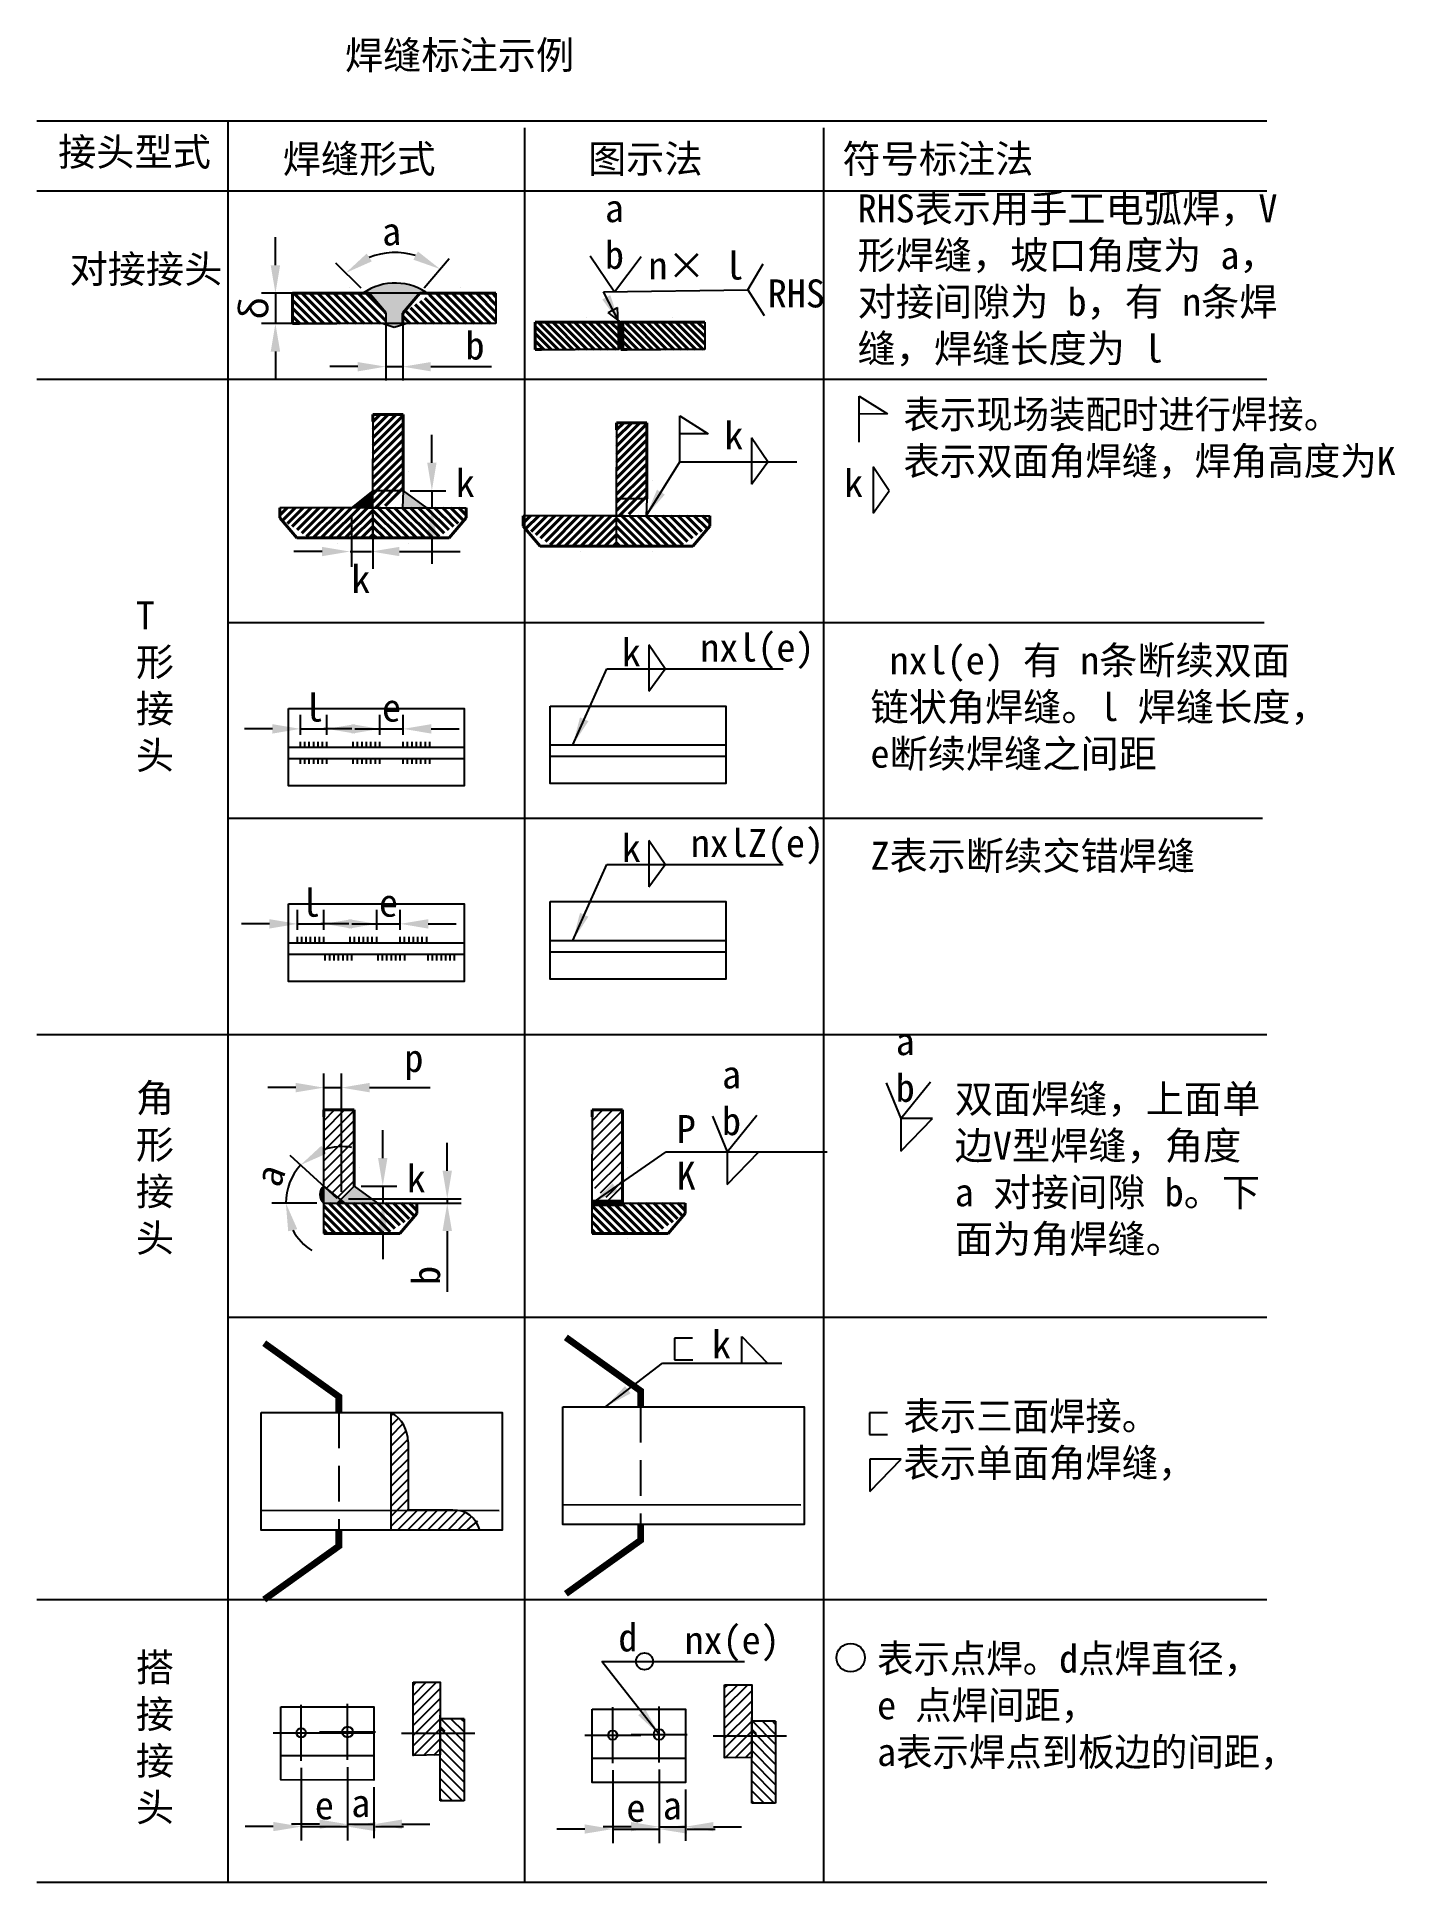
# Model space of a CAD drawing. Header units: millimetres. Extents: x 152 to 273, y 5 to 170.
import ezdxf

# ---------------------------------------------------------------- set-up
doc = ezdxf.new("R2010")
doc.units = ezdxf.units.MM
doc.linetypes.add('HIDDEN2', pattern=[4.7625, 3.175, -1.5875])
doc.dimstyles.new('ISO-25', dxfattribs={"dimtxt": 2.5, "dimasz": 2.5, "dimexe": 1.25, "dimexo": 0.625, "dimtad": 1, "dimtxsty": 'Standard', "dimcen": 2.5, "dimadec": 0, "dimazin": 0, "dimtfac": 1, "dimtmove": 0, "dimatfit": 3, "dimfxl": 0, "dimarcsym": 0})

# ---------------------------------------------------------------- blocks, each defined once
blk = doc.blocks.new('*D1')
at = {"color": 0, "lineweight": -2}
for p, q in [((172.95, 149.49), (172.95, 151.99)), ((190.61, 146.99), (171.7, 146.99)), ((172.95, 146.99), (172.95, 144.29)), ((190.61, 144.29), (171.7, 144.29)), ((172.95, 141.79), (172.95, 139.29))]:
    blk.add_line(p, q, dxfattribs=at)
at = {"color": 0}
for points in [[(172.53, 149.49), (173.37, 149.49), (172.95, 146.99)], [(172.53, 141.79), (173.37, 141.79), (172.95, 144.29)]]:
    blk.add_solid(points, dxfattribs=at)
at = {"layer": 'Defpoints', "color": 0}
for p in [(191.23, 146.99), (172.95, 144.29), (191.23, 144.29)]:
    blk.add_point(p, dxfattribs=at)
at = {"color": 0, "insert": (171.08, 145.64), "char_height": 2.5, "attachment_point": 5, "rotation": 90}
blk.add_mtext('{\\f宋体|b0|i0|c134|p2;δ}', dxfattribs=at)
blk = doc.blocks.new('*D2')
at = {"color": 0, "lineweight": -2}
for p, q in [((182.8, 144.12), (182.8, 139.19)), ((184.32, 144.12), (184.32, 139.19)), ((180.3, 140.44), (177.8, 140.44)), ((182.8, 140.44), (184.32, 140.44)), ((186.82, 140.44), (192.23, 140.44))]:
    blk.add_line(p, q, dxfattribs=at)
at = {"color": 0}
for points in [[(180.3, 140.85), (180.3, 140.02), (182.8, 140.44)], [(186.82, 140.85), (186.82, 140.02), (184.32, 140.44)]]:
    blk.add_solid(points, dxfattribs=at)
at = {"layer": 'Defpoints', "color": 0}
for p in [(182.8, 144.75), (184.32, 144.75), (184.32, 140.44)]:
    blk.add_point(p, dxfattribs=at)
at = {"color": 0, "insert": (190.77, 142.31), "char_height": 2.5, "attachment_point": 5}
blk.add_mtext('b', dxfattribs=at)
blk = doc.blocks.new('*D3')
at = {"color": 0}
for p, q in [((186.24, 147.47), (188.47, 150.11)), ((180.6, 147.44), (178.35, 149.69))]:
    blk.add_line(p, q, dxfattribs=at)
blk.add_arc((183.63, 144.4), 6.23, 72.838, 111.8418, dxfattribs=at)
for points in [[(181.55, 149.84), (181.09, 150.53), (179.23, 148.81)], [(185.67, 150.72), (185.27, 149.99), (187.66, 149.15)]]:
    blk.add_solid(points, dxfattribs=at)
at = {"layer": 'Defpoints', "color": 0}
for p in [(184.92, 150.5), (181.04, 146.99), (185.83, 146.99), (182.65, 145.39), (184.32, 145.21)]:
    blk.add_point(p, dxfattribs=at)
at = {"color": 0, "insert": (183.3, 152.5), "char_height": 2.5, "attachment_point": 5, "rotation": 2.3399}
blk.add_mtext('a', dxfattribs=at)
blk = doc.blocks.new('*D6')
at = {"color": 0, "lineweight": -2}
for p, q in [((175.18, 107.58), (175.18, 109.35)), ((177.55, 107.58), (177.55, 109.35)), ((172.68, 108.1), (170.18, 108.1)), ((175.18, 108.1), (177.55, 108.1)), ((180.05, 108.1), (182.55, 108.1))]:
    blk.add_line(p, q, dxfattribs=at)
at = {"color": 0}
for points in [[(172.68, 108.52), (172.68, 107.68), (175.18, 108.1)], [(180.05, 108.52), (180.05, 107.68), (177.55, 108.1)]]:
    blk.add_solid(points, dxfattribs=at)
at = {"layer": 'Defpoints', "color": 0}
for p in [(177.55, 108.1), (175.18, 106.95), (177.55, 106.95)]:
    blk.add_point(p, dxfattribs=at)
at = {"color": 0, "insert": (176.37, 109.98), "char_height": 2.5, "attachment_point": 5}
blk.add_mtext('l', dxfattribs=at)
blk = doc.blocks.new('*D7')
at = {"color": 0, "lineweight": -2}
for p, q in [((182.27, 107.58), (182.27, 109.35)), ((184.36, 107.58), (184.36, 109.35)), ((179.77, 108.1), (177.27, 108.1)), ((182.27, 108.1), (184.36, 108.1)), ((186.86, 108.1), (189.36, 108.1))]:
    blk.add_line(p, q, dxfattribs=at)
at = {"color": 0}
for points in [[(179.77, 108.52), (179.77, 107.68), (182.27, 108.1)], [(186.86, 108.52), (186.86, 107.68), (184.36, 108.1)]]:
    blk.add_solid(points, dxfattribs=at)
at = {"layer": 'Defpoints', "color": 0}
for p in [(184.36, 108.1), (182.27, 106.95), (184.36, 106.95)]:
    blk.add_point(p, dxfattribs=at)
at = {"color": 0, "insert": (183.31, 109.98), "char_height": 2.5, "attachment_point": 5}
blk.add_mtext('e', dxfattribs=at)
blk = doc.blocks.new('*D9')
at = {"color": 0, "lineweight": -2}
for p, q in [((172.41, 90.69), (169.91, 90.69)), ((174.91, 90.17), (174.91, 91.94)), ((174.91, 90.69), (177.28, 90.69)), ((177.28, 90.17), (177.28, 91.94)), ((179.78, 90.69), (182.28, 90.69))]:
    blk.add_line(p, q, dxfattribs=at)
at = {"color": 0}
for points in [[(172.41, 91.11), (172.41, 90.27), (174.91, 90.69)], [(179.78, 91.11), (179.78, 90.27), (177.28, 90.69)]]:
    blk.add_solid(points, dxfattribs=at)
at = {"layer": 'Defpoints', "color": 0}
for p in [(177.28, 90.69), (174.91, 89.54), (177.28, 89.54)]:
    blk.add_point(p, dxfattribs=at)
at = {"color": 0, "insert": (176.09, 92.56), "char_height": 2.5, "attachment_point": 5}
blk.add_mtext('l', dxfattribs=at)
blk = doc.blocks.new('*D10')
at = {"color": 0, "lineweight": -2}
for p, q in [((179.5, 90.69), (177, 90.69)), ((182, 90.17), (182, 91.94)), ((182, 90.69), (184.09, 90.69)), ((184.09, 90.17), (184.09, 91.94)), ((186.59, 90.69), (189.09, 90.69))]:
    blk.add_line(p, q, dxfattribs=at)
at = {"color": 0}
for points in [[(179.5, 91.11), (179.5, 90.27), (182, 90.69)], [(186.59, 91.11), (186.59, 90.27), (184.09, 90.69)]]:
    blk.add_solid(points, dxfattribs=at)
at = {"layer": 'Defpoints', "color": 0}
for p in [(184.09, 90.69), (182, 89.54), (184.09, 89.54)]:
    blk.add_point(p, dxfattribs=at)
at = {"color": 0, "insert": (183.04, 92.56), "char_height": 2.5, "attachment_point": 5}
blk.add_mtext('e', dxfattribs=at)
blk = doc.blocks.new('*D11')
at = {"color": 0, "lineweight": -2}
for p, q in [((178.46, 66.18), (174.27, 70)), ((176.64, 65.76), (172.63, 65.76))]:
    blk.add_line(p, q, dxfattribs=at)
for start, end in [(80.2472, 108.9491), (137.651, 180), (208.7019, 237.4037)]:
    blk.add_arc((178.92, 65.76), 5.04, start, end, dxfattribs=at)
at = {"color": 0}
for points in [[(177.51, 70.18), (177.05, 70.88), (175.19, 69.16)], [(174.09, 63.24), (174.9, 63.44), (173.88, 65.76)]]:
    blk.add_solid(points, dxfattribs=at)
at = {"layer": 'Defpoints', "color": 0}
for p in [(174.48, 68.15), (177.27, 65.76), (178.92, 65.76), (185.59, 65.76), (181.89, 63.06)]:
    blk.add_point(p, dxfattribs=at)
at = {"color": 0, "insert": (172.47, 68.26), "char_height": 2.5, "attachment_point": 5, "rotation": 68.8255}
blk.add_mtext('a', dxfattribs=at)
blk = doc.blocks.new('*D12')
at = {"color": 0, "lineweight": -2}
for p, q in [((174.77, 76.07), (172.27, 76.07)), ((177.27, 68.35), (177.27, 77.32)), ((177.27, 76.07), (178.85, 76.07)), ((178.85, 66.78), (178.85, 77.32)), ((181.35, 76.07), (186.77, 76.07))]:
    blk.add_line(p, q, dxfattribs=at)
at = {"color": 0}
for points in [[(174.77, 76.49), (174.77, 75.65), (177.27, 76.07)], [(181.35, 76.49), (181.35, 75.65), (178.85, 76.07)]]:
    blk.add_solid(points, dxfattribs=at)
at = {"layer": 'Defpoints', "color": 0}
for p in [(178.85, 76.07), (177.27, 67.73), (178.85, 66.15)]:
    blk.add_point(p, dxfattribs=at)
at = {"color": 0, "insert": (185.31, 78.36), "char_height": 2.5, "attachment_point": 5}
blk.add_mtext('p   ', dxfattribs=at)
blk = doc.blocks.new('*D13')
at = {"color": 0, "lineweight": -2}
for p, q in [((188.29, 68.65), (188.29, 71.15)), ((179.48, 66.15), (189.54, 66.15)), ((188.29, 66.15), (188.29, 65.76)), ((179.48, 65.76), (189.54, 65.76)), ((188.29, 63.26), (188.29, 57.85))]:
    blk.add_line(p, q, dxfattribs=at)
at = {"color": 0}
for points in [[(187.87, 68.65), (188.71, 68.65), (188.29, 66.15)], [(187.87, 63.26), (188.71, 63.26), (188.29, 65.76)]]:
    blk.add_solid(points, dxfattribs=at)
at = {"layer": 'Defpoints', "color": 0}
for p in [(178.85, 66.15), (178.85, 65.76), (188.29, 65.76)]:
    blk.add_point(p, dxfattribs=at)
at = {"color": 0, "insert": (186.42, 59.3), "char_height": 2.5, "attachment_point": 5, "rotation": 90}
blk.add_mtext('b', dxfattribs=at)
blk = doc.blocks.new('*D17')
at = {"color": 0, "lineweight": -2}
for p, q in [((175.25, 15.35), (175.25, 8.84)), ((179.39, 15.41), (179.39, 8.84)), ((172.75, 10.09), (170.25, 10.09)), ((175.25, 10.09), (179.39, 10.09)), ((181.89, 10.09), (184.39, 10.09))]:
    blk.add_line(p, q, dxfattribs=at)
at = {"color": 0}
for points in [[(172.75, 10.51), (172.75, 9.68), (175.25, 10.09)], [(181.89, 10.51), (181.89, 9.68), (179.39, 10.09)]]:
    blk.add_solid(points, dxfattribs=at)
at = {"layer": 'Defpoints', "color": 0}
for p in [(175.25, 15.97), (179.39, 16.04), (179.39, 10.09)]:
    blk.add_point(p, dxfattribs=at)
at = {"color": 0, "insert": (177.32, 11.97), "char_height": 2.5, "attachment_point": 5}
blk.add_mtext('e ', dxfattribs=at)
blk = doc.blocks.new('*D18')
at = {"color": 0, "lineweight": -2}
for p, q in [((181.74, 13.62), (181.74, 9.05)), ((176.89, 10.3), (174.39, 10.3)), ((179.39, 11.5), (179.39, 9.05)), ((179.39, 10.3), (181.74, 10.3)), ((184.24, 10.3), (186.74, 10.3))]:
    blk.add_line(p, q, dxfattribs=at)
at = {"color": 0}
for points in [[(176.89, 10.72), (176.89, 9.89), (179.39, 10.3)], [(184.24, 10.72), (184.24, 9.89), (181.74, 10.3)]]:
    blk.add_solid(points, dxfattribs=at)
at = {"layer": 'Defpoints', "color": 0}
for p in [(181.74, 14.25), (179.39, 12.13), (181.74, 10.3)]:
    blk.add_point(p, dxfattribs=at)
at = {"color": 0, "insert": (180.57, 12.18), "char_height": 2.5, "attachment_point": 5}
blk.add_mtext('a', dxfattribs=at)
blk = doc.blocks.new('*D20')
at = {"color": 0, "lineweight": -2}
for p, q in [((209.55, 13.4), (209.55, 8.83)), ((204.7, 10.08), (202.2, 10.08)), ((207.2, 11.28), (207.2, 8.83)), ((207.2, 10.08), (209.55, 10.08)), ((212.05, 10.08), (214.55, 10.08))]:
    blk.add_line(p, q, dxfattribs=at)
at = {"color": 0}
for points in [[(204.7, 10.5), (204.7, 9.67), (207.2, 10.08)], [(212.05, 10.5), (212.05, 9.67), (209.55, 10.08)]]:
    blk.add_solid(points, dxfattribs=at)
at = {"layer": 'Defpoints', "color": 0}
for p in [(209.55, 14.03), (207.2, 11.91), (209.55, 10.08)]:
    blk.add_point(p, dxfattribs=at)
at = {"color": 0, "insert": (208.38, 11.96), "char_height": 2.5, "attachment_point": 5}
blk.add_mtext('a', dxfattribs=at)
blk = doc.blocks.new('*D19')
at = {"color": 0, "lineweight": -2}
for p, q in [((203.06, 15.13), (203.06, 8.62)), ((207.2, 15.19), (207.2, 8.62)), ((200.56, 9.87), (198.06, 9.87)), ((203.06, 9.87), (207.2, 9.87)), ((209.7, 9.87), (212.2, 9.87))]:
    blk.add_line(p, q, dxfattribs=at)
at = {"color": 0}
for points in [[(200.56, 10.29), (200.56, 9.46), (203.06, 9.87)], [(209.7, 10.29), (209.7, 9.46), (207.2, 9.87)]]:
    blk.add_solid(points, dxfattribs=at)
at = {"layer": 'Defpoints', "color": 0}
for p in [(203.06, 15.75), (207.2, 15.82), (207.2, 9.87)]:
    blk.add_point(p, dxfattribs=at)
at = {"color": 0, "insert": (205.13, 11.75), "char_height": 2.5, "attachment_point": 5}
blk.add_mtext('e ', dxfattribs=at)

msp = doc.modelspace()

# ---------------------------------------------------------------- hatches: boundary and pattern name
at = {"lineweight": 40}
h = msp.add_hatch(dxfattribs=at)
h.set_pattern_fill('ANSI31', color=256, scale=0.16, angle=90, style=0)
h.set_pattern_definition([(135, (68.0841, 162.2486), (-0.3592102, -0.3592102), [])])
h.paths.add_polyline_path([(178.447, 144.29), (182.803, 144.29), (182.803, 145.208), (181.287, 146.994), (174.483, 146.994), (174.483, 144.29), (175.114, 144.29)])
for points in [[(185.832, 146.994), (186.529, 146.994, 0.3147616), (180.754, 146.994), (181.287, 146.994), (182.803, 145.208), (182.803, 144.29), (182.571, 144.29), (183.557, 143.963), (184.581, 144.29), (184.316, 144.29), (184.316, 145.208)], [(181.653, 129.365), (179.735, 127.849), (181.653, 127.849)], [(186.444, 127.849), (184.357, 129.365), (184.289, 127.849)], [(177.266, 67.278, 0.461216), (177.266, 65.762)], [(179.183, 65.762), (178.781, 66.08), (178.465, 65.762)], [(187.658, 19.024), (187.658, 18.626), (188.06, 18.626)], [(215.469, 18.803), (215.469, 18.406), (215.87, 18.406)]]:
    msp.add_hatch(color=256).paths.add_polyline_path(points)
h = msp.add_hatch(dxfattribs=at)
h.set_pattern_fill('ANSI31', color=256, scale=0.16, angle=90, style=0)
h.set_pattern_definition([(135, (95.88864, 162.2486), (-0.3592102, -0.3592102), [])])
h.paths.add_polyline_path([(192.636, 146.994), (186.897, 146.994), (184.316, 145.208), (184.316, 144.29), (192.636, 144.29)])
h = msp.add_hatch(dxfattribs=at)
h.set_pattern_fill('ANSI31', color=256, scale=0.144, angle=90, style=0)
h.set_pattern_definition([(135, (149.0615, 158.1422), (-0.3232892, -0.3232892), [])])
h.paths.add_polyline_path([(199.714, 141.979), (203.634, 141.979), (203.634, 144.413), (196.146, 144.413), (196.146, 141.979), (196.713, 141.979)])
h.paths.add_polyline_path([(203.787, 144.413), (203.787, 141.979), (207.355, 141.979), (211.275, 141.979), (211.275, 144.413)])
h = msp.add_hatch(dxfattribs=at)
h.set_pattern_fill('ANSI31', color=256, scale=0.16, style=0)
h.set_pattern_definition([(45, (199.61147, 242.56784), (-0.3592102, 0.3592102), [])])
h.paths.add_polyline_path([(181.653, 132.205), (181.653, 127.849), (182.571, 127.849), (184.357, 129.365), (184.357, 136.169), (181.653, 136.169), (181.653, 135.538)])
h = msp.add_hatch(dxfattribs=at)
h.set_pattern_fill('ANSI31', color=256, scale=0.16, style=0)
h.set_pattern_definition([(45, (221.35905, 241.836), (-0.3592102, 0.3592102), [])])
h.paths.add_polyline_path([(203.4, 131.473), (203.4, 127.117), (204.318, 127.117), (206.105, 128.633), (206.105, 135.437), (203.4, 135.437), (203.4, 134.807)])
h = msp.add_hatch(dxfattribs=at)
h.set_pattern_fill('ANSI31', color=256, scale=0.16, angle=-90, style=0)
h.set_pattern_definition([(225, (84.9057, 109.89043), (-0.3592102, 0.3592102), [])])
h.paths.add_polyline_path([(181.653, 125.145), (175.915, 125.145), (173.333, 126.931), (173.333, 127.849), (181.653, 127.849)])
h = msp.add_hatch(dxfattribs=at)
h.set_pattern_fill('ANSI31', color=256, scale=0.16, angle=-90, style=0)
h.set_pattern_definition([(315, (278.39983, 109.89043), (0.3592102, 0.3592102), [])])
h.paths.add_polyline_path([(181.653, 125.145), (187.391, 125.145), (189.973, 126.931), (189.973, 127.849), (181.653, 127.849)])
h = msp.add_hatch(dxfattribs=at)
h.set_pattern_fill('ANSI31', color=256, scale=0.16, angle=-90, style=0)
h.set_pattern_definition([(225, (106.6533, 109.1586), (-0.3592102, 0.3592102), [])])
h.paths.add_polyline_path([(203.4, 124.413), (197.662, 124.413), (195.08, 126.199), (195.08, 127.117), (203.4, 127.117)])
h = msp.add_hatch(dxfattribs=at)
h.set_pattern_fill('ANSI31', color=256, scale=0.16, angle=-90, style=0)
h.set_pattern_definition([(315, (300.1474, 109.1586), (0.3592102, 0.3592102), [])])
h.paths.add_polyline_path([(203.4, 124.413), (209.139, 124.413), (211.72, 126.199), (211.72, 127.117), (203.4, 127.117)])
h = msp.add_hatch()
h.set_pattern_fill('ANSI31', color=256, scale=0.2, style=0)
h.set_pattern_definition([(45, (4.3606, -1.90555), (-0.4490128, 0.4490128), [])])
h.paths.add_polyline_path([(177.266, 70.118), (177.266, 67.278), (178.781, 66.08), (179.97, 67.278), (179.97, 74.082), (177.266, 74.082)])
h = msp.add_hatch()
h.set_pattern_fill('ANSI31', color=256, scale=0.2, style=0)
h.set_pattern_definition([(45, (28.3169, -1.90555), (-0.4490128, 0.4490128), [])])
h.paths.add_polyline_path([(201.222, 70.118), (201.222, 67.278), (202.737, 66.08), (203.927, 67.278), (203.927, 74.082), (201.222, 74.082)])
h = msp.add_hatch(color=256)
h.paths.add_polyline_path([(182.057, 65.762), (179.97, 67.278), (178.781, 66.08), (179.183, 65.762)])
h.paths.add_polyline_path([(177.266, 67.278), (177.266, 65.762), (178.465, 65.762), (178.781, 66.08)])
h = msp.add_hatch(dxfattribs=at)
h.set_pattern_fill('ANSI31', color=256, scale=0.16, angle=-90, style=0)
h.set_pattern_definition([(315, (274.0129, 47.8034), (0.3592102, 0.3592102), [])])
h.paths.add_polyline_path([(177.266, 63.058), (183.004, 63.058), (185.586, 64.844), (185.586, 65.762), (177.266, 65.762)])
h = msp.add_hatch(dxfattribs=at)
h.set_pattern_fill('ANSI31', color=256, scale=0.16, angle=-90, style=0)
h.set_pattern_definition([(315, (297.9692, 47.8034), (0.3592102, 0.3592102), [])])
h.paths.add_polyline_path([(201.222, 63.058), (206.96, 63.058), (209.542, 64.844), (209.542, 65.762), (201.222, 65.762)])
h = msp.add_hatch()
h.set_pattern_fill('ANSI31', color=256, scale=0.2, style=0)
h.paths.add_polyline_path([(184.797, 44.45, 0.2688894), (183.287, 47.054), (183.287, 38.321), (184.797, 38.319)])
h.paths.add_polyline_path([(190.022, 36.563), (191.008, 37.35, 0.1780648), (189.174, 38.312), (183.287, 38.321), (183.287, 36.563)])
h = msp.add_hatch()
h.set_pattern_fill('ANSI31', color=256, scale=0.2, style=0)
h.paths.add_polyline_path([(187.658, 22.98), (185.245, 22.98), (185.245, 18.429), (187.658, 18.429)])
h.paths.add_polyline_path([(187.658, 18.429), (185.245, 18.429), (185.245, 16.453), (187.658, 16.485)])
h = msp.add_hatch()
h.set_pattern_fill('ANSI31', color=256, scale=0.2, style=0)
h.set_pattern_definition([(45, (27.8104, -0.22044), (-0.4490128, 0.4490128), [])])
h.paths.add_polyline_path([(215.469, 22.759), (213.055, 22.759), (213.055, 18.209), (215.469, 18.209)])
h.paths.add_polyline_path([(215.469, 18.209), (213.055, 18.209), (213.055, 16.232), (215.469, 16.265)])
h = msp.add_hatch()
h.set_pattern_fill('ANSI31', color=256, scale=0.2, angle=90, style=0)
h.paths.add_polyline_path([(189.799, 19.724), (187.658, 19.724), (187.658, 18.429), (189.799, 18.429)])
h.paths.add_polyline_path([(189.799, 18.429), (187.658, 18.429), (187.658, 16.485), (187.658, 12.395), (189.799, 12.395)])
h = msp.add_hatch()
h.set_pattern_fill('ANSI31', color=256, scale=0.2, angle=90, style=0)
h.set_pattern_definition([(135, (27.8104, -0.22044), (-0.4490128, -0.4490128), [])])
h.paths.add_polyline_path([(217.61, 19.504), (215.469, 19.504), (215.469, 18.209), (217.61, 18.209)])
h.paths.add_polyline_path([(217.61, 18.209), (215.469, 18.209), (215.469, 16.265), (215.469, 12.175), (217.61, 12.175)])

# ---------------------------------------------------------------- linework, layer by layer
for p, q in [((168.693, 162.38), (168.693, 5.137)), ((195.178, 161.761), (195.178, 5.137)), ((221.87, 161.761), (221.87, 5.137)), ((201.059, 150.329), (203.233, 147.126)), ((203.233, 147.126), (205.595, 150.263)), ((215.126, 147.308), (216.506, 149.607)), ((215.126, 147.308), (216.572, 145.01)), ((202.654, 145.284), (203.492, 145.717)), ((203.787, 144.413), (202.654, 145.284)), ((203.545, 144.288), (203.492, 145.717)), ((182.571, 144.29), (183.557, 143.963)), ((183.557, 143.963), (184.581, 144.29)), ((225.055, 137.817), (227.601, 136.218)), ((225.077, 133.711), (225.055, 137.817)), ((209.063, 131.938), (209.041, 136.043)), ((209.041, 136.043), (211.587, 134.445)), ((227.601, 136.218), (225.064, 136.205)), ((186.92, 131.865), (186.92, 134.365)), ((211.587, 134.445), (209.049, 134.431)), ((216.897, 131.938), (215.442, 134.082)), ((215.442, 134.082), (215.442, 129.94)), ((215.442, 129.94), (216.897, 131.938)), ((226.303, 131.504), (226.303, 127.363)), ((227.758, 129.36), (226.303, 131.504)), ((181.653, 129.365), (179.735, 127.849)), ((184.357, 129.365), (181.653, 129.365)), ((184.357, 129.365), (184.289, 127.849)), ((184.357, 129.365), (186.444, 127.849)), ((184.982, 129.365), (188.17, 129.365)), ((186.92, 129.365), (186.92, 127.849)), ((206.105, 128.633), (203.4, 128.633)), ((206.105, 128.633), (206.036, 127.117)), ((226.303, 127.363), (227.758, 129.36)), ((179.735, 127.224), (179.735, 122.555)), ((181.653, 127.224), (181.653, 122.39)), ((184.982, 127.849), (188.17, 127.849)), ((206.73, 127.117), (209.917, 127.117)), ((186.92, 125.349), (186.92, 122.849)), ((177.108, 123.933), (174.608, 123.933)), ((179.608, 123.933), (181.525, 123.933)), ((184.025, 123.933), (189.442, 123.933)), ((206.284, 115.604), (206.284, 111.463)), ((207.739, 113.46), (206.284, 115.604)), ((206.284, 111.463), (207.739, 113.46)), ((174.122, 106.464), (189.79, 106.464)), ((174.122, 105.454), (189.79, 105.454)), ((175.179, 106.464), (175.179, 106.953)), ((175.179, 104.966), (175.179, 105.454)), ((175.575, 106.464), (175.575, 106.953)), ((175.575, 104.966), (175.575, 105.454)), ((175.97, 106.464), (175.97, 106.953)), ((175.97, 104.966), (175.97, 105.454)), ((176.366, 106.464), (176.366, 106.953)), ((176.366, 104.966), (176.366, 105.454)), ((176.761, 106.464), (176.761, 106.953)), ((176.761, 104.966), (176.761, 105.454)), ((177.157, 106.464), (177.157, 106.953)), ((177.157, 104.966), (177.157, 105.454)), ((177.552, 106.464), (177.552, 106.953)), ((177.552, 104.966), (177.552, 105.454)), ((179.895, 106.464), (179.895, 106.953)), ((179.895, 104.966), (179.895, 105.454)), ((180.29, 106.464), (180.29, 106.953)), ((180.29, 104.966), (180.29, 105.454)), ((180.686, 106.464), (180.686, 106.953)), ((180.686, 104.966), (180.686, 105.454)), ((181.081, 106.464), (181.081, 106.953)), ((181.081, 104.966), (181.081, 105.454)), ((181.477, 106.464), (181.477, 106.953)), ((181.477, 104.966), (181.477, 105.454)), ((181.872, 106.464), (181.872, 106.953)), ((181.872, 104.966), (181.872, 105.454)), ((182.268, 106.464), (182.268, 106.953)), ((182.268, 104.966), (182.268, 105.454)), ((184.358, 106.464), (184.358, 106.953)), ((184.358, 104.966), (184.358, 105.454)), ((184.753, 106.464), (184.753, 106.953)), ((184.753, 104.966), (184.753, 105.454)), ((185.149, 106.464), (185.149, 106.953)), ((185.149, 104.966), (185.149, 105.454)), ((185.544, 106.464), (185.544, 106.953)), ((185.544, 104.966), (185.544, 105.454)), ((185.939, 106.464), (185.939, 106.953)), ((185.939, 104.966), (185.939, 105.454)), ((186.335, 106.464), (186.335, 106.953)), ((186.335, 104.966), (186.335, 105.454)), ((186.73, 106.464), (186.73, 106.953)), ((186.73, 104.966), (186.73, 105.454)), ((197.49, 106.672), (213.159, 106.672)), ((197.49, 105.663), (213.159, 105.663)), ((206.284, 98.147), (206.284, 94.005)), ((207.739, 96.003), (206.284, 98.147)), ((206.284, 94.005), (207.739, 96.003)), ((174.122, 89.007), (189.79, 89.007)), ((174.907, 89.052), (174.907, 89.541)), ((175.303, 89.052), (175.303, 89.541)), ((175.698, 89.052), (175.698, 89.541)), ((176.094, 89.052), (176.094, 89.541)), ((176.489, 89.052), (176.489, 89.541)), ((176.885, 89.052), (176.885, 89.541)), ((177.28, 89.052), (177.28, 89.541)), ((179.623, 89.052), (179.623, 89.541)), ((180.018, 89.052), (180.018, 89.541)), ((180.414, 89.052), (180.414, 89.541)), ((180.809, 89.052), (180.809, 89.541)), ((181.205, 89.052), (181.205, 89.541)), ((181.6, 89.052), (181.6, 89.541)), ((181.996, 89.052), (181.996, 89.541)), ((184.085, 89.052), (184.085, 89.541)), ((184.481, 89.052), (184.481, 89.541)), ((184.876, 89.052), (184.876, 89.541)), ((185.272, 89.052), (185.272, 89.541)), ((185.667, 89.052), (185.667, 89.541)), ((186.063, 89.052), (186.063, 89.541)), ((186.458, 89.052), (186.458, 89.541)), ((197.49, 89.215), (213.159, 89.215)), ((174.122, 87.997), (189.79, 87.997)), ((177.401, 87.418), (177.401, 87.907)), ((177.797, 87.418), (177.797, 87.907)), ((178.192, 87.418), (178.192, 87.907)), ((178.588, 87.418), (178.588, 87.907)), ((178.983, 87.418), (178.983, 87.907)), ((179.379, 87.418), (179.379, 87.907)), ((179.774, 87.418), (179.774, 87.907)), ((182.116, 87.418), (182.116, 87.907)), ((182.512, 87.418), (182.512, 87.907)), ((182.907, 87.418), (182.907, 87.907)), ((183.303, 87.418), (183.303, 87.907)), ((183.698, 87.418), (183.698, 87.907)), ((184.094, 87.418), (184.094, 87.907)), ((184.489, 87.418), (184.489, 87.907)), ((186.579, 87.418), (186.579, 87.907)), ((186.975, 87.418), (186.975, 87.907)), ((187.37, 87.418), (187.37, 87.907)), ((187.766, 87.418), (187.766, 87.907)), ((188.161, 87.418), (188.161, 87.907)), ((188.557, 87.418), (188.557, 87.907)), ((188.952, 87.418), (188.952, 87.907)), ((197.49, 88.205), (213.159, 88.205)), ((227.482, 76.501), (228.798, 73.301)), ((228.798, 73.301), (231.428, 76.595)), ((211.971, 73.528), (213.286, 70.328)), ((213.286, 70.328), (215.916, 73.622)), ((228.798, 70.402), (231.616, 73.301)), ((228.798, 73.301), (228.798, 70.402)), ((231.616, 73.301), (228.798, 73.301)), ((182.533, 69.778), (182.533, 72.278)), ((213.286, 70.328), (213.286, 67.429)), ((213.286, 67.429), (216.104, 70.328)), ((179.183, 65.762), (177.266, 67.278)), ((179.97, 67.278), (178.465, 65.762)), ((179.97, 67.278), (182.057, 65.762)), ((180.595, 67.278), (183.783, 67.278)), ((182.533, 67.278), (182.533, 65.762)), ((203.927, 67.278), (202.421, 65.762)), ((180.595, 65.762), (183.783, 65.762)), ((204.552, 65.762), (207.739, 65.762)), ((182.533, 63.262), (182.533, 60.762)), ((210.196, 53.705), (208.588, 53.705)), ((208.588, 53.705), (208.588, 51.772)), ((214.578, 51.478), (214.578, 53.859)), ((214.578, 53.859), (216.889, 51.478)), ((208.588, 51.772), (210.206, 51.772)), ((183.287, 36.563), (183.287, 47.054)), ((183.287, 47.054), (184.797, 47.054)), ((183.287, 47.054), (183.335, 47.026)), ((225.98, 47.038), (225.98, 45.106)), ((227.588, 47.038), (225.98, 47.038)), ((225.98, 45.106), (227.598, 45.106)), ((184.797, 44.45), (184.797, 38.338)), ((226.005, 40.008), (228.823, 42.907)), ((226.005, 42.907), (226.005, 40.008)), ((228.823, 42.907), (226.005, 42.907)), ((171.669, 38.338), (192.937, 38.307)), ((188.784, 38.338), (184.797, 38.338)), ((198.603, 38.854), (219.871, 38.823)), ((190.022, 36.563), (191.008, 37.35)), ((175.248, 15.974), (175.248, 20.974)), ((179.393, 16.038), (179.393, 21.038)), ((187.658, 12.395), (187.658, 20.043)), ((203.059, 15.753), (203.059, 20.753)), ((207.203, 15.818), (207.203, 20.818)), ((215.469, 12.175), (215.469, 19.822)), ((172.748, 18.474), (181.741, 18.474)), ((176.893, 18.538), (181.893, 18.538)), ((184.205, 18.429), (190.762, 18.429)), ((189.799, 19.724), (187.658, 19.724)), ((187.658, 19.024), (188.06, 18.626)), ((189.799, 19.724), (189.799, 12.395)), ((200.559, 18.253), (205.559, 18.253)), ((204.703, 18.318), (209.703, 18.318)), ((212.016, 18.209), (218.572, 18.209)), ((217.61, 19.504), (215.469, 19.504)), ((215.469, 18.803), (215.87, 18.406)), ((217.61, 19.504), (217.61, 12.175)), ((173.428, 16.431), (181.741, 16.431)), ((201.238, 16.211), (209.551, 16.211)), ((189.799, 12.395), (187.658, 12.395)), ((217.61, 12.175), (215.469, 12.175))]:
    msp.add_line(p, q)
for p, q in [((174.483, 146.994), (181.287, 146.994)), ((174.483, 144.29), (174.483, 146.994)), ((182.803, 145.208), (181.287, 146.994)), ((182.803, 146.994), (182.803, 146.994)), ((184.316, 145.208), (185.832, 146.994)), ((185.832, 146.994), (192.636, 146.994)), ((192.636, 146.994), (192.636, 146.994)), ((174.483, 145.89), (174.483, 144.29)), ((174.483, 145.89), (174.483, 144.29)), ((174.483, 145.89), (174.483, 144.29)), ((184.316, 144.29), (184.316, 145.208)), ((174.483, 144.29), (175.114, 144.29)), ((174.483, 144.29), (175.114, 144.29)), ((196.146, 144.413), (203.634, 144.413)), ((196.146, 141.979), (196.146, 144.413)), ((196.146, 143.419), (196.146, 141.979)), ((196.146, 143.419), (196.146, 141.979)), ((196.146, 143.419), (196.146, 141.979)), ((203.634, 144.413), (203.634, 144.413)), ((203.787, 144.413), (211.275, 144.413)), ((203.787, 141.979), (203.787, 144.413)), ((203.787, 143.419), (203.787, 141.979)), ((203.787, 143.419), (203.787, 141.979)), ((203.787, 143.419), (203.787, 141.979)), ((211.275, 144.413), (211.275, 144.413)), ((196.146, 141.979), (196.713, 141.979)), ((196.146, 141.979), (196.713, 141.979)), ((203.787, 141.979), (204.355, 141.979)), ((203.787, 141.979), (204.355, 141.979)), ((181.653, 136.169), (184.357, 136.169)), ((181.653, 136.169), (181.653, 135.538)), ((181.653, 136.169), (181.653, 135.538)), ((183.253, 136.169), (181.653, 136.169)), ((183.253, 136.169), (181.653, 136.169)), ((183.253, 136.169), (181.653, 136.169)), ((184.357, 136.169), (184.357, 129.365)), ((205, 135.437), (203.4, 135.437)), ((205, 135.437), (203.4, 135.437)), ((205, 135.437), (203.4, 135.437)), ((203.4, 135.437), (203.4, 134.807)), ((203.4, 135.437), (203.4, 134.807)), ((203.4, 135.437), (206.105, 135.437)), ((206.105, 135.437), (206.105, 128.633)), ((173.333, 127.849), (173.333, 126.931)), ((173.333, 126.931), (174.849, 125.145)), ((179.175, 127.849), (179.175, 127.849)), ((184.131, 127.849), (184.131, 127.849)), ((189.973, 126.931), (188.457, 125.145)), ((189.973, 127.849), (189.973, 126.931)), ((195.08, 127.117), (195.08, 126.199)), ((200.923, 127.117), (200.923, 127.117)), ((205.878, 127.117), (205.878, 127.117)), ((211.72, 127.117), (211.72, 126.199)), ((195.08, 126.199), (196.596, 124.413)), ((211.72, 126.199), (210.204, 124.413)), ((174.849, 125.145), (181.653, 125.145)), ((188.457, 125.145), (181.653, 125.145)), ((181.653, 125.145), (181.653, 125.145)), ((181.653, 125.145), (181.653, 125.145)), ((196.596, 124.413), (203.4, 124.413)), ((210.204, 124.413), (203.4, 124.413)), ((203.4, 124.413), (203.4, 124.413)), ((203.4, 124.413), (203.4, 124.413)), ((178.866, 74.082), (177.266, 74.082)), ((178.866, 74.082), (177.266, 74.082)), ((178.866, 74.082), (177.266, 74.082)), ((177.266, 74.082), (177.266, 73.451)), ((177.266, 74.082), (177.266, 73.451)), ((177.266, 74.082), (179.97, 74.082)), ((179.97, 74.082), (179.97, 67.278)), ((201.222, 74.082), (203.927, 74.082)), ((202.822, 74.082), (201.222, 74.082)), ((202.822, 74.082), (201.222, 74.082)), ((202.822, 74.082), (201.222, 74.082)), ((201.222, 74.082), (201.222, 73.451)), ((201.222, 74.082), (201.222, 73.451)), ((203.927, 74.082), (203.927, 65.762)), ((179.744, 65.762), (179.744, 65.762)), ((185.586, 64.844), (184.07, 63.058)), ((185.586, 65.762), (185.586, 64.844)), ((203.7, 65.762), (203.7, 65.762)), ((209.542, 64.844), (208.026, 63.058)), ((209.542, 65.762), (209.542, 64.844)), ((184.07, 63.058), (177.266, 63.058)), ((208.026, 63.058), (201.222, 63.058))]:
    msp.add_line(p, q, dxfattribs=at)
at = {"linetype": 'Continuous'}
for p, q in [((179.603, 147.49), (179.603, 147.49)), ((179.603, 147.49), (179.603, 147.49)), ((189.436, 147.49), (189.436, 147.49)), ((189.436, 147.49), (189.436, 147.49)), ((192.636, 146.994), (192.636, 144.29)), ((182.803, 145.208), (182.803, 144.29)), ((174.483, 144.29), (178.447, 144.29)), ((182.803, 144.29), (178.447, 144.29)), ((192.636, 144.29), (184.316, 144.29)), ((200.754, 144.859), (200.754, 144.859)), ((200.754, 144.859), (200.754, 144.859)), ((203.634, 144.413), (203.634, 141.979)), ((208.395, 144.859), (208.395, 144.859)), ((208.395, 144.859), (208.395, 144.859)), ((211.275, 144.413), (211.275, 141.979)), ((196.146, 141.979), (199.714, 141.979)), ((203.634, 141.979), (199.714, 141.979)), ((203.787, 141.979), (207.355, 141.979)), ((211.275, 141.979), (207.355, 141.979)), ((181.653, 136.169), (181.653, 132.205)), ((203.4, 135.437), (203.4, 131.473)), ((181.653, 127.849), (181.653, 132.205)), ((184.853, 131.049), (184.853, 131.049)), ((184.853, 131.049), (184.853, 131.049)), ((203.4, 127.117), (203.4, 131.473)), ((206.6, 130.317), (206.6, 130.317)), ((206.6, 130.317), (206.6, 130.317)), ((181.653, 127.849), (173.333, 127.849)), ((180.961, 127.849), (181.88, 127.849)), ((182.344, 127.849), (181.426, 127.849)), ((181.653, 125.145), (181.653, 127.849)), ((181.653, 127.849), (189.973, 127.849)), ((181.653, 125.145), (181.653, 127.849)), ((203.4, 127.117), (195.08, 127.117)), ((202.709, 127.117), (203.627, 127.117)), ((204.092, 127.117), (203.174, 127.117)), ((203.4, 124.413), (203.4, 127.117)), ((203.4, 124.413), (203.4, 127.117)), ((203.4, 127.117), (211.72, 127.117)), ((178.453, 124.649), (178.453, 124.649)), ((178.453, 124.649), (178.453, 124.649)), ((184.853, 124.649), (184.853, 124.649)), ((184.853, 124.649), (184.853, 124.649)), ((200.2, 123.917), (200.2, 123.917)), ((200.2, 123.917), (200.2, 123.917)), ((206.6, 123.917), (206.6, 123.917)), ((206.6, 123.917), (206.6, 123.917)), ((177.266, 74.082), (177.266, 70.118)), ((201.222, 74.082), (201.222, 70.118)), ((177.266, 63.058), (177.266, 70.118)), ((201.222, 63.058), (201.222, 70.118)), ((180.466, 68.962), (180.466, 68.962)), ((180.466, 68.962), (180.466, 68.962)), ((204.422, 68.962), (204.422, 68.962)), ((204.422, 68.962), (204.422, 68.962)), ((177.266, 65.762), (185.586, 65.762)), ((201.222, 65.762), (209.542, 65.762)), ((180.466, 62.562), (180.466, 62.562)), ((180.466, 62.562), (180.466, 62.562)), ((204.422, 62.562), (204.422, 62.562)), ((204.422, 62.562), (204.422, 62.562))]:
    msp.add_line(p, q, dxfattribs=at)
at = {"linetype": 'HIDDEN2'}
for p, q in [((178.612, 47.054), (178.612, 36.563)), ((205.546, 47.571), (205.546, 37.079))]:
    msp.add_line(p, q, dxfattribs=at)
for points in [[(151.655, 162.38), (261.452, 162.38)], [(151.655, 156.139), (261.452, 156.139)], [(203.634, 141.979), (203.634, 144.304)], [(151.655, 139.319), (261.452, 139.319)], [(168.693, 117.595), (261.229, 117.595)], [(168.693, 100.138), (261.082, 100.138)], [(151.655, 80.815), (261.452, 80.815)], [(168.693, 55.589), (261.452, 55.589)], [(151.655, 30.363), (261.452, 30.363)], [(151.655, 5.137), (261.452, 5.137)]]:
    msp.add_lwpolyline(points)
at = {"const_width": 0.6}
for points in [[(203.787, 144.413), (203.787, 141.979)], [(201.222, 65.762), (203.927, 65.762)], [(178.612, 47.054), (178.612, 47.054), (178.612, 48.483), (171.945, 53.253)], [(205.546, 47.571), (205.546, 47.571), (205.546, 49), (198.879, 53.769)], [(178.612, 36.563), (178.612, 36.563), (178.612, 35.134), (171.945, 30.364)], [(205.546, 37.079), (205.546, 37.079), (205.546, 35.65), (198.879, 30.88)]]:
    msp.add_lwpolyline(points, dxfattribs=at)
for points in [[(174.122, 109.925), (189.79, 109.925), (189.79, 103.003), (174.122, 103.003)], [(197.49, 110.133), (213.159, 110.133), (213.159, 103.211), (197.49, 103.211)], [(174.122, 92.468), (189.79, 92.468), (189.79, 85.545), (174.122, 85.545)], [(197.49, 92.676), (213.159, 92.676), (213.159, 85.754), (197.49, 85.754)], [(171.669, 47.054), (193.207, 47.054), (193.207, 36.563), (171.669, 36.563)], [(198.603, 47.571), (220.142, 47.571), (220.142, 37.079), (198.603, 37.079)], [(185.245, 22.98), (187.658, 22.98), (187.658, 16.485), (185.245, 16.453)], [(213.055, 22.759), (215.469, 22.759), (215.469, 16.265), (213.055, 16.232)], [(173.428, 20.784), (181.741, 20.784), (181.741, 14.248), (173.428, 14.257)], [(201.238, 20.564), (209.551, 20.564), (209.551, 14.027), (201.238, 14.037)]]:
    msp.add_lwpolyline(points, close=True)
for centre, radius in [((224.305, 25.173), 1.274), ((205.899, 24.847), 0.75), ((175.248, 18.474), 0.417), ((179.393, 18.538), 0.482), ((203.059, 18.253), 0.417), ((207.203, 18.318), 0.482)]:
    msp.add_circle(centre, radius)
for centre, radius, start, end in [((183.642, 142.862), 5.041, 52.53375, 124.944), ((177.913, 66.52), 0.997, 130.48019, 229.51981), ((181.797, 44.45), 3, 0, 59.1471), ((188.929, 36.023), 2.319, 13.45961, 93.59013)]:
    msp.add_arc(centre, radius, start, end)
for points in [[(186.503, 131.865), (187.336, 131.865), (186.92, 129.365)], [(186.503, 125.349), (187.336, 125.349), (186.92, 127.849)], [(177.108, 124.349), (177.108, 123.516), (179.608, 123.933)], [(184.025, 124.349), (184.025, 123.516), (181.525, 123.933)], [(182.116, 69.778), (182.949, 69.778), (182.533, 67.278)], [(182.116, 63.262), (182.949, 63.262), (182.533, 65.762)]]:
    msp.add_solid(points)

# ---------------------------------------------------------------- texts
at = {"char_height": 2.5, "attachment_point": 1}
for s, insert, width in [('{\\f宋体|b0|i0|c134|p2;焊缝标注示例}', (179.158, 169.504), 167.0319), ('{\\f宋体|b0|i0|c134|p2;接头型式}', (153.548, 160.867), 15.1444), ('{\\f宋体|b0|i0|c134|p2;焊缝形式}', (173.605, 160.248), 15.1444), ('{\\f宋体|b0|i0|c134|p2;图示法}', (200.857, 160.248), 15.1444), ('{\\f宋体|b0|i0|c134|p2;符号标注法}', (223.573, 160.248), 20.44491), ('{\\f宋体|b0|i0|c134|p2; a\\P b}', (200.665, 155.845), 5.78443), ('{\\f宋体|b0|i0|c134|p2;RHS表示用手工电弧焊，V形焊缝，坡口角度为 a，对接间隙为 b，有 n条焊缝，焊缝长度为 l}', (224.92, 155.818), 39.08231), ('RHS', (216.901, 148.228), 3.2866), ('{\\fTxt|b0|i0|c134|p2;表示现场装配时进行焊接。\\P表示双面角焊缝，焊角高度为K}', (229.015, 137.435), 43.90727), ('{\\f宋体|b0|i0|c134|p2;a\\Pb}', (228.328, 81.474), 2.1607), ('{\\f宋体|b0|i0|c134|p2;a\\Pb}', (212.816, 78.501), 2.1607), ('{\\f宋体|b0|i0|c134|p2;双面焊缝，上面单边}V{\\f宋体|b0|i0|c134|p2;型焊缝，角度 a 对接间隙 b。下面为角焊缝。}', (233.599, 76.316), 28.746), ('P\\PK', (208.776, 73.622), 7.0458), ('{\\fTxt|b0|i0|c134|p2;表示三面焊接。\\P表示单面角焊缝，}', (229.015, 47.987), 43.9073), ('{\\f仿宋_GB2312|b0|i0|c134|p49;d}', (203.569, 28.237), 0.9632), ('{\\fTxt|b0|i0|c134|p2;表示点焊。d点焊直径， \\Pe 点焊间距， \\Pa表示焊点到板边的间距，}', (226.664, 26.344), 43.9073)]:
    msp.add_mtext(s, dxfattribs=dict(at, insert=insert, width=width))
at = {"lineweight": 40, "char_height": 2.5, "attachment_point": 1}
for s, insert, width in [('{\\f宋体|b0|i0|c134|p2;对接接头}', (154.57, 150.41), 14.8084), ('T{\\f宋体|b0|i0|c134|p2;形接头}', (160.486, 119.499), 3.28216), ('{\\f宋体|b0|i0|c134|p2;角形接头}', (160.486, 76.397), 3.2822), ('{\\f宋体|b0|i0|c134|p2;搭接接头}', (160.486, 25.554), 3.2822)]:
    msp.add_mtext(s, dxfattribs=dict(at, insert=insert, width=width))
at = {"char_height": 2.5}
for s, insert, attachment_point in [('{\\f宋体|b0|i0|c134|p2; n× l}', (204.543, 150.723), 1), ('{\\f仿宋_GB2312|b0|i0|c134|p49;k}', (213.87, 134.295), 5), ('k', (189.9, 130.046), 5), ('{\\f仿宋_GB2312|b0|i0|c134|p49;k}', (224.563, 130.044), 5), ('{\\f仿宋_GB2312|b0|i0|c134|p49;k}', (180.566, 121.478), 5), ('{\\f仿宋_GB2312|b0|i0|c134|p49;k}', (204.716, 114.932), 5), ('{\\f仿宋_GB2312|b0|i0|c134|p49; nxl\\f仿宋_GB2312|b0|i0|c0|p49;(\\f仿宋_GB2312|b0|i0|c134|p49;e) }', (215.124, 115.032), 5), ('{\\f仿宋_GB2312|b0|i0|c134|p49; nxl(e) 有 n条断续双面\\P链状角焊缝。l 焊缝长度， \\Pe断续焊缝之间距}', (226.075, 115.473), 1), ('{\\f仿宋_GB2312|b0|i0|c134|p49; nxlZ\\f仿宋_GB2312|b0|i0|c0|p49;(\\f仿宋_GB2312|b0|i0|c134|p49;e) }', (215.124, 97.574), 5), ('{\\f仿宋_GB2312|b0|i0|c134|p49;k}', (204.716, 97.474), 5), ('{\\f仿宋_GB2312|b0|i0|c134|p49;Z表示断续交错焊缝}', (226.075, 98.016), 1), ('k', (185.513, 67.959), 5), ('{\\f仿宋_GB2312|b0|i0|c134|p49;k}', (212.768, 53.142), 5), ('{\\f仿宋_GB2312|b0|i0|c134|p49; nx\\f仿宋_GB2312|b0|i0|c0|p49;(\\f仿宋_GB2312|b0|i0|c134|p49;e) }', (212.869, 26.418), 5)]:
    msp.add_mtext(s, dxfattribs=dict(at, insert=insert, attachment_point=attachment_point))

# ---------------------------------------------------------------- dimensions: what is measured, and where the dimension line sits
dim = msp.add_angular_dim_2l(base=(184.916, 150.498), line1=((184.316, 145.208), (185.832, 146.994)), line2=((182.651, 145.387), (181.043, 146.994)), text='a', dimstyle='ISO-25', override={"dimdec": 0, "dimazin": 2})
dim.commit()
dim.dimension.update_dxf_attribs({"geometry": '*D3', "text_midpoint": (183.303, 152.5)})
dim = msp.add_linear_dim(base=(172.951, 144.29), p1=(191.233, 146.994), p2=(191.233, 144.29), angle=90, text='{\\f宋体|b0|i0|c134|p2;δ}', dimstyle='ISO-25')
dim.commit()
dim.dimension.update_dxf_attribs({"geometry": '*D1', "text_midpoint": (172.951, 145.642), "dimtype": 160})
for base, p1, p2, text, picture, middle in [((184.316, 140.438), (182.803, 144.749), (184.316, 144.749), 'b', '*D2', (190.774, 140.438)), ((184.358, 108.101), (182.268, 106.953), (184.358, 106.953), 'e', '*D7', (183.313, 108.101)), ((184.085, 90.689), (181.996, 89.541), (184.085, 89.541), 'e', '*D10', (183.041, 90.689)), ((181.741, 10.303), (179.393, 12.129), (181.741, 14.248), 'a', '*D18', (180.567, 10.303)), ((209.551, 10.082), (207.203, 11.908), (209.551, 14.027), 'a', '*D20', (208.377, 10.082))]:
    dim = msp.add_linear_dim(base=base, p1=p1, p2=p2, text=text, dimstyle='ISO-25')
    dim.commit()
    dim.dimension.update_dxf_attribs({"geometry": picture, "text_midpoint": middle, "dimtype": 160})
for base, p1, p2, text, picture, middle in [((177.552, 108.101), (175.179, 106.953), (177.552, 106.953), 'l', '*D6', (176.366, 109.976)), ((177.28, 90.689), (174.907, 89.541), (177.28, 89.541), 'l', '*D9', (176.094, 92.564)), ((178.852, 76.071), (177.266, 67.727), (178.852, 66.152), 'p   ', '*D12', (185.31, 78.363)), ((179.393, 10.094), (175.248, 15.974), (179.393, 16.038), 'e ', '*D17', (177.321, 11.969)), ((207.203, 9.874), (203.059, 15.753), (207.203, 15.818), 'e ', '*D19', (205.131, 11.749))]:
    dim = msp.add_linear_dim(base=base, p1=p1, p2=p2, text=text, dimstyle='ISO-25')
    dim.commit()
    dim.dimension.update_dxf_attribs({"geometry": picture, "text_midpoint": middle})
dim = msp.add_angular_dim_2l(base=(174.477, 68.148), line1=((178.921, 65.762), (181.888, 63.058)), line2=((177.266, 65.762), (185.586, 65.762)), text='a', dimstyle='ISO-25')
dim.commit()
dim.dimension.update_dxf_attribs({"geometry": '*D11', "text_midpoint": (172.47, 68.261)})
dim = msp.add_linear_dim(base=(188.291, 65.762), p1=(178.852, 66.152), p2=(178.852, 65.762), angle=90, text='b', dimstyle='ISO-25')
dim.commit()
dim.dimension.update_dxf_attribs({"geometry": '*D13', "text_midpoint": (186.416, 59.304)})

# ---------------------------------------------------------------- leaders
at = {"annotation_type": 0, "has_hookline": 1, "hookline_direction": 0, "text_width": 11.986}
msp.add_leader([(203.634, 144.413), (202.243, 147.111), (215.126, 147.308)], dimstyle='ISO-25', override={"dimgap": 0.625, "dimtad": 0}, dxfattribs=at)
for points in [[(206.036, 127.117), (209.063, 131.938), (219.488, 131.938)], [(199.5, 106.672), (202.526, 113.46), (218.267, 113.46)], [(199.5, 89.215), (202.526, 96.003), (218.267, 96.003)], [(201.222, 65.762), (207.849, 70.328), (222.221, 70.328)], [(202.43, 47.571), (207.509, 51.478), (218.173, 51.478)], [(207.203, 18.318), (202.097, 24.847), (214.836, 24.847)]]:
    msp.add_leader(points, dimstyle='ISO-25', override={"dimgap": 0.625, "dimtad": 0})

doc.saveas('drawing.dxf')
